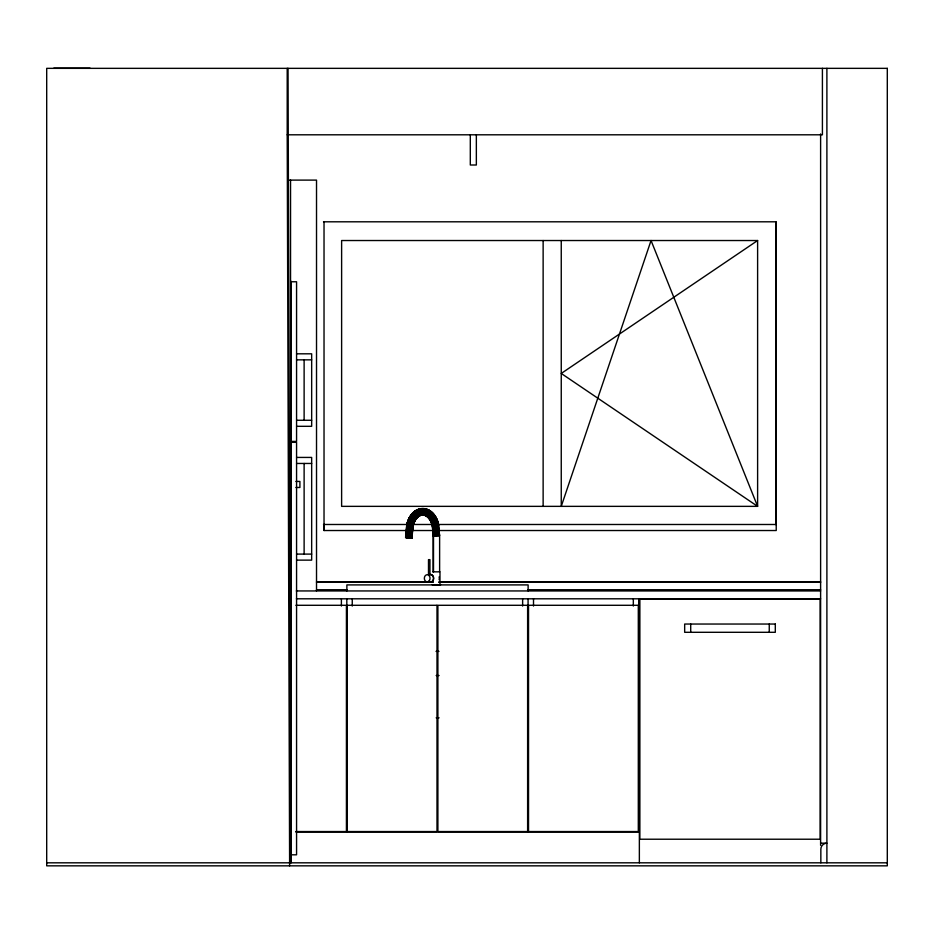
<?xml version="1.0" encoding="UTF-8"?>
<svg xmlns="http://www.w3.org/2000/svg" width="934" height="934" viewBox="0 0 934 934"><rect width="100%" height="100%" fill="white"/><g stroke="black" fill="none" stroke-linecap="round" stroke-linejoin="round"><path stroke-width="1.4" d="M820.846 862.818L820.846 849.228A6.036 6.036 0 0 1 826.894 843.18L820.612 843.18M407.352 537.809L405.589 537.412L406.734 525.06A21.027 14.874 -90 0 1 417.253 510.197M405.695 537.505L406.862 524.931A21.54 15.236 -90 0 1 417.638 509.695M406.769 537.715L405.951 537.447L406.71 529.239M406.01 537.599L407.189 524.85A21.867 15.458 -90 0 1 426.126 509.38M406.313 537.61L406.734 533.209M436.178 519.514A21.972 15.539 -90 0 0 420.697 508.715A21.972 15.539 -90 0 0 407.714 524.815L406.547 537.295L407.399 537.354L408.555 524.943A21.517 15.213 -90 0 1 415.642 511.879M408.823 537.447L409.979 525.06A21.027 14.874 -90 0 1 424.34 509.474A21.027 14.874 -90 0 1 438.7 525.06M411.38 536.77L411.777 532.497M410.201 538.066L411.567 538.112L412.711 525.877A17.898 12.656 -90 0 1 424.935 512.603A17.898 12.656 -90 0 1 437.159 525.877L438.069 535.684L435.641 535.929L434.835 526.297A16.252 11.488 -90 0 0 426.71 514.809M410.797 538.077L411.649 537.972L412.139 532.73M412.384 530.115L412.746 526.181A16.252 11.488 -90 0 1 415.618 519.012M411.567 538.112L413.015 526.076A17.116 12.107 -90 0 1 424.701 513.385A17.116 12.107 -90 0 1 436.4 526.076M411.894 538.077L413.108 526.251A16.45 11.628 -90 0 1 424.34 514.062A16.45 11.628 -90 0 1 435.571 526.251L436.47 535.871M433.68 535.754L433.201 530.617M411.59 537.821L410.832 537.715L411.952 525.655A18.738 13.251 -90 0 1 424.76 511.774A18.738 13.251 -90 0 1 437.556 525.655L438.478 535.567L439.54 535.205M757.614 240.528L561.252 373.448L757.614 506.356L757.614 240.528L341.622 240.528L341.622 506.356L757.614 506.356L651.045 240.528L561.252 506.356L561.252 240.528M405.589 537.412L406.348 537.354M405.951 537.447L406.804 537.342L407.96 524.908A21.61 15.283 -90 0 1 415.081 511.785M433.96 535.672L433.236 535.871L433.983 535.929M413.669 521.511A17.991 12.726 -90 0 1 426.348 512.673A17.991 12.726 -90 0 1 436.972 525.854L437.894 535.672L438.735 535.567L438.303 525.445A19.579 13.847 -90 0 0 424.935 510.933A19.579 13.847 -90 0 0 411.567 525.445L410.435 537.599L409.559 537.529L410.797 525.235A20.361 14.395 -90 0 1 424.701 510.151A20.361 14.395 -90 0 1 438.606 525.235M435.723 535.894L434.859 535.976L434.147 526.379A15.96 11.29 -90 0 0 426.173 515.089M431.508 522.153A16.707 11.815 -90 0 1 432.687 526.181L433.68 535.976L435.034 535.929M53.822 68.159L90.049 68.159M287.205 68.345L287.205 134.8L822.41 134.8L822.41 68.345M287.637 180.11L316.521 180.11L316.521 590.942M323.503 221.802L776.224 221.802L776.224 530.524L437.812 530.524M291.128 281.764L296.568 281.764L296.568 441.408L291.128 441.408M296.568 353.811L311.664 353.811L311.664 426.313L296.568 426.313M296.568 359.847L311.664 359.847M296.568 420.265L311.664 420.265M291.128 442.319L296.568 442.319L296.568 854.808L291.128 854.808M296.568 457.427L311.664 457.427L311.664 560.131L296.568 560.131M296.568 463.462L311.664 463.462M295.88 481.442L299.907 481.442L299.907 487.478L295.88 487.478M323.503 524.488L408.111 524.488M413.085 524.488L433.516 524.488M437.883 524.488L776.306 524.488M407.259 530.524L324.028 530.524L324.028 221.802M413.015 530.524L433.516 530.524M296.568 554.096L311.664 554.096M432.792 571.841L439.972 571.841L439.972 584.789M316.521 582.034L433.072 582.057M438.91 582.057L820.612 582.057M316.521 582.151L433.072 582.186M438.91 582.186L820.612 582.08M432.232 584.789L440.614 584.789M316.521 589.739L347.121 589.739M527.78 589.739L820.612 589.739M296.3 590.942L820.612 590.942M296.417 598.799L820.612 598.799M295.891 605.29L346.421 605.29L346.421 831.552L295.891 831.552M436.038 651.36L438.945 651.36M436.166 675.527L439.073 675.527M436.166 717.814L439.073 717.814M295.926 832.007L639.358 832.007M46.7 862.818L887.3 862.818M407.399 537.354L409.652 537.505M409.512 538.031L410.376 538.112M409.606 538.077L407.948 537.914M407.166 537.821L408.041 537.891M411.287 537.809L412.011 538.007M439.552 535.357L438.583 524.931A21.54 15.236 -90 0 0 423.861 508.96A21.54 15.236 -90 0 0 409.15 524.931L408.088 537.389L407.224 537.307L408.38 524.85A21.867 15.458 -90 0 1 423.312 508.645A21.867 15.458 -90 0 1 438.244 524.85M438.478 526.531L439.132 533.536M438.244 528.177L437.988 525.468A19.486 13.777 -90 0 0 424.69 511.026A19.486 13.777 -90 0 0 411.38 525.468L410.248 537.61L411.088 537.715L412.209 525.655A18.738 13.251 -90 0 1 425.005 511.774A18.738 13.251 -90 0 1 437.812 525.655L438.735 535.567M438.478 530.652L438.922 535.474M437.299 535.777L436.295 526.029A17.302 12.235 -90 0 0 421.316 513.793M434.217 533.524L433.551 526.402A15.866 11.22 -90 0 0 425.624 515.183M434.345 534.948L434.438 535.941M434.193 535.988L433.306 526.496A15.504 10.963 -90 0 0 418.082 516.455M433.89 534.948L433.096 526.379A15.96 11.29 -90 0 0 430.177 519.222M290.462 862.818L288.046 68.345M287.205 134.8L289.622 865.841M290.544 849.228L290.462 843.18L290.544 862.818L290.544 180.11M826.894 68.345L826.894 862.818M820.612 133.936L820.612 845.317M775.734 221.802L775.734 524.488M769.254 624.04L769.254 632.295M690.716 624.04L690.716 632.295M639.358 598.799L639.358 862.818M638.751 598.799L638.751 826.567M633.322 598.799L633.322 606.049M543.133 240.528L543.133 506.356M533.512 598.799L533.512 606.049M528.119 590.942L528.119 584.906L346.876 584.906L346.876 590.942M528.072 598.799L528.072 832.007M522.631 598.799L522.631 606.049M476.352 134.8L476.352 165.003L470.304 165.003L470.304 134.8M439.622 571.841L439.622 534.948L433.142 534.948L433.142 571.841M433.504 534.948L433.504 571.841M429.932 574.48L429.932 559.653L428.496 559.653L428.496 574.48M352.258 598.799L352.258 606.049M346.818 598.799L346.818 832.007M341.389 598.799L341.389 606.049M324.11 524.488L324.11 530.524M304.122 359.847L304.122 420.265M304.122 463.462L304.122 554.096M291.128 281.309L291.128 862.818M429.593 574.994A3.596 2.849 -90 0 1 433.539 578.321A3.596 2.849 -90 0 1 429.593 581.637M429.313 574.667A3.958 3.141 -90 0 1 433.621 578.835A3.958 3.141 -90 0 1 428.601 581.462M439.097 576.943A3.596 2.849 -90 0 1 439.097 579.687M407.446 525.468A19.486 13.777 -90 0 1 408.403 521.884M407.177 525.282A20.174 14.267 -90 0 1 408.602 520.413M409.092 519.304A20.174 14.267 -90 0 1 410.236 517.202M410.867 516.245A20.174 14.267 -90 0 1 412.781 513.98M410.248 516.806A20.77 14.687 -90 0 0 407.096 525.13A21.225 15.014 -90 0 1 410.423 516.502M410.902 515.813A20.77 14.687 -90 0 1 417.486 510.443M411.088 515.498A21.225 15.014 -90 0 1 417.813 509.999M407.504 524.943A21.517 15.213 -90 0 1 408.555 520.985M411.439 515.288A21.517 15.213 -90 0 1 414.591 511.879M415.758 511.003A21.517 15.213 -90 0 1 418.257 509.719M419.553 509.322A21.517 15.213 -90 0 1 424.842 509.322M430.364 511.785A21.61 15.283 -90 0 1 433.528 515.218M420.067 509.217A21.61 15.283 -90 0 1 425.379 509.217M427.188 509.719A21.517 15.213 -90 0 1 436.423 519.748M420.604 509.322A21.517 15.213 -90 0 1 425.892 509.322M427.62 509.999A21.225 15.014 -90 0 1 434.357 515.498M435.022 516.502A21.225 15.014 -90 0 1 438.233 525.013M409.244 525.013A21.225 15.014 -90 0 1 416.237 512.124M417.393 511.272A21.225 15.014 -90 0 1 419.856 509.999M427.959 510.443A20.77 14.687 -90 0 1 438.069 523.834M409.968 525.13A20.77 14.687 -90 0 1 424.164 509.731M410.703 525.282A20.174 14.267 -90 0 1 422.156 510.594A20.174 14.267 -90 0 1 436.341 519.304M436.832 520.413A20.174 14.267 -90 0 1 437.988 524.032M412.665 526.029A17.302 12.235 -90 0 1 413.89 521.861M414.462 520.588A17.302 12.235 -90 0 1 417.463 516.339M417.988 516.432A16.252 11.488 -90 0 1 419.81 515.241M420.767 514.809A16.252 11.488 -90 0 1 423.732 514.26M421.106 514.377A16.707 11.815 -90 0 1 435.571 526.181M412.746 526.181A16.707 11.815 -90 0 1 417.381 516.817M412.653 526.461A15.609 11.033 -90 0 1 423.312 514.903A15.609 11.033 -90 0 1 433.971 526.461M412.98 526.379A15.936 11.266 -90 0 1 423.861 514.576A15.936 11.266 -90 0 1 434.754 526.379M429.862 511.575A21.867 15.458 -90 0 1 431.543 513.163M418.922 509.287A21.54 15.236 -90 0 1 424.223 509.287M406.839 525.235A20.361 14.395 -90 0 1 417.008 510.84M407.142 525.445A19.579 13.847 -90 0 1 408.52 520.717M408.999 519.631A19.579 13.847 -90 0 1 410.726 516.665M413.47 522.526A15.96 11.29 -90 0 1 415.268 519.222M415.992 518.288A15.96 11.29 -90 0 1 420.323 515.089M421.281 514.786A15.96 11.29 -90 0 1 423.242 514.552M413.003 522.573A15.866 11.22 -90 0 1 414.789 519.292M425.11 515.089A15.96 11.29 -90 0 1 429.453 518.288M425.635 515.241A16.252 11.488 -90 0 1 429.091 518.066M430.504 520.063A16.252 11.488 -90 0 1 432.804 526.297M421.701 514.26A16.252 11.488 -90 0 1 423.697 514.506M429.605 518.277A17.302 12.235 -90 0 1 430.983 520.588M431.555 521.861A17.302 12.235 -90 0 1 432.781 526.029M427.188 516.035A16.707 11.815 -90 0 1 428.881 517.716M429.64 518.697A16.707 11.815 -90 0 1 430.959 520.927M426.791 515.685A17.116 12.107 -90 0 1 432.43 526.076L433.353 535.929L432.337 526.251A16.45 11.628 -90 0 0 426.92 516.257M427.772 515.837A17.898 12.656 -90 0 1 429.453 517.845M431.473 521.557A17.898 12.656 -90 0 1 432.734 525.877M424.491 515.113A15.936 11.266 -90 0 1 432.454 526.379M421.573 514.576A15.936 11.266 -90 0 1 423.534 514.821M422.133 514.903A15.609 11.033 -90 0 1 432.792 526.461M413.225 522.76A15.504 10.963 -90 0 1 416.436 517.81M887.3 68.345L46.7 68.345L46.7 865.841L887.3 865.841L887.3 68.345M820.157 599.289L639.813 599.289L639.813 839.222L820.157 839.222L820.157 599.289M436.995 605.29L347.273 605.29L347.273 831.552L436.995 831.552L436.995 605.29M527.617 605.29L437.894 605.29L437.894 831.552L527.617 831.552L527.617 605.29M638.307 605.29L528.527 605.29L528.527 831.552L638.307 831.552L638.307 605.29M775.302 624.04L684.669 624.04L684.669 632.295L775.302 632.295L775.302 624.04M429.453 580.504A3.596 2.849 -90 0 0 427.562 574.749A3.596 2.849 -90 0 0 424.55 579.687A3.596 2.849 -90 0 0 429.453 580.504"/></g></svg>
